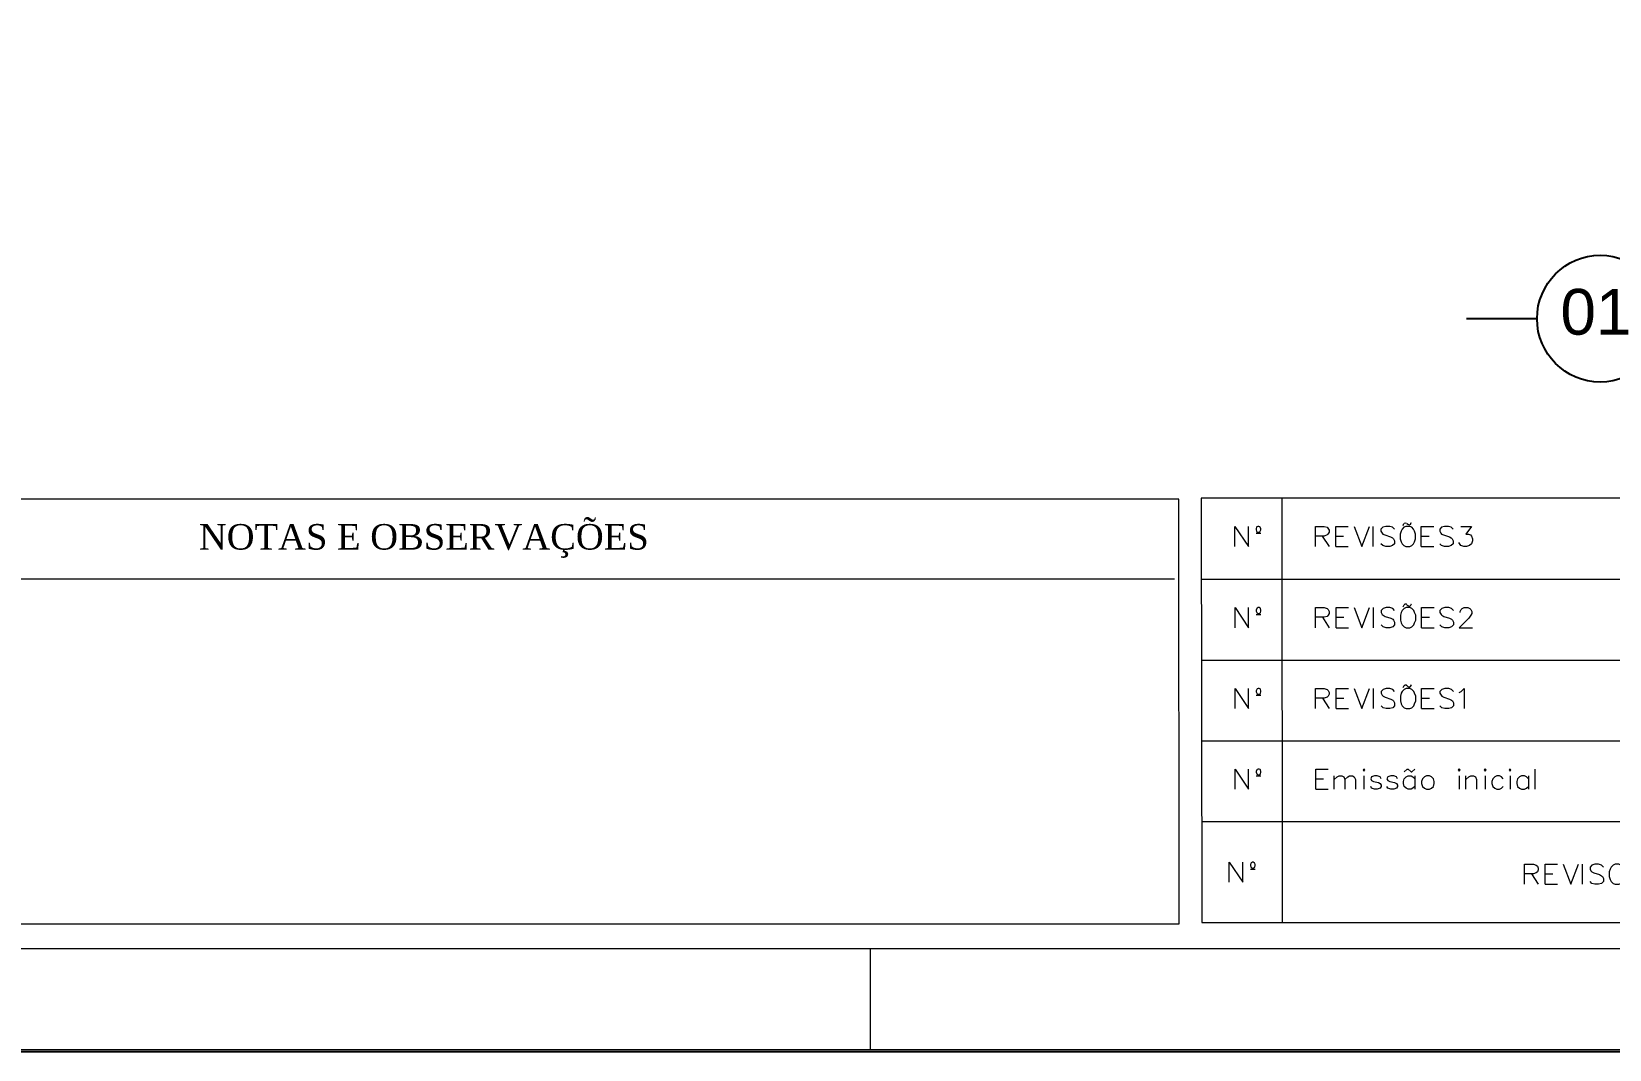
# Model space of a CAD drawing. Header units: millimetres. Extents: x 2928 to 3112, y 1220 to 1280.
# Drawn here: x 2967.6 to 2983.33, y 1220.29 to 1230.44 of the extents above; entities that cross this region are included whole.
import ezdxf
from ezdxf.xclip import XClip

# ---------------------------------------------------------------- set-up
doc = ezdxf.new("R2010")
doc.units = ezdxf.units.MM
doc.styles.add('Arial$001', font='arial.ttf', dxfattribs={"height": 3.564})
doc.styles.add('Times New Roman$001', font='times.ttf', dxfattribs={"height": 3.179772})

# ---------------------------------------------------------------- blocks, each defined once
blk = doc.blocks.new('MF1454BF0')
at = {"color": 7, "linetype": 'Continuous', "lineweight": 9, "true_color": 0x000007}
blk.add_lwpolyline([(840.46, 593.82), (0.56, 593.82), (0.56, 0.62), (840.46, 0.62)], close=True, dxfattribs=at)
blk.add_lwpolyline([(470.94, 0.62), (470.94, 10.6), (470.94, 10.6)], dxfattribs=at)

msp = doc.modelspace()

# ---------------------------------------------------------------- linework, layer by layer
at = {"color": 7, "linetype": 'Continuous', "lineweight": 9, "true_color": 0x000007}
for points in [[(3012.20566, 1279.08083), (2931.06784, 1279.08083), (2931.06784, 1221.3), (3012.20566, 1221.3)], [(2979.03852, 1225.77673), (2963.93831, 1225.77673), (2963.94164, 1221.54334), (2979.04186, 1221.54334)], [(2994.36208, 1225.78673), (2979.26186, 1225.78673), (2979.26853, 1221.55667), (2994.36874, 1221.55667)], [(2979.8352, 1225.5034), (2979.8252, 1225.5034), (2979.8152, 1225.50006), (2979.81187, 1225.49673), (2979.80853, 1225.48006), (2979.80853, 1225.47006), (2979.81187, 1225.45673), (2979.8152, 1225.45006), (2979.8252, 1225.44673), (2979.8352, 1225.44673), (2979.8452, 1225.45006), (2979.84853, 1225.45673), (2979.8552, 1225.47006), (2979.8552, 1225.48006), (2979.84853, 1225.49673), (2979.8452, 1225.50006)], [(2981.30189, 1225.5034), (2981.28189, 1225.49673), (2981.26522, 1225.47673), (2981.25522, 1225.45673), (2981.24522, 1225.42673), (2981.24522, 1225.38006), (2981.25522, 1225.35006), (2981.26522, 1225.33006), (2981.28189, 1225.31339), (2981.30189, 1225.30339), (2981.34189, 1225.30339), (2981.36189, 1225.31339), (2981.37856, 1225.33006), (2981.38856, 1225.35006), (2981.39856, 1225.38006), (2981.39856, 1225.42673), (2981.38856, 1225.45673), (2981.37856, 1225.47673), (2981.36189, 1225.49673), (2981.34189, 1225.5034)], [(2979.83853, 1224.69672), (2979.82853, 1224.69672), (2979.81853, 1224.69005), (2979.8152, 1224.68672), (2979.80853, 1224.67005), (2979.80853, 1224.66005), (2979.8152, 1224.64672), (2979.81853, 1224.64338), (2979.82853, 1224.63672), (2979.83853, 1224.63672), (2979.84853, 1224.64338), (2979.85187, 1224.64672), (2979.8552, 1224.66005), (2979.8552, 1224.67005), (2979.85187, 1224.68672), (2979.84853, 1224.69005)], [(2981.30522, 1224.69672), (2981.28522, 1224.68672), (2981.26522, 1224.66672), (2981.25522, 1224.64672), (2981.24855, 1224.62005), (2981.24855, 1224.57005), (2981.25522, 1224.54338), (2981.26522, 1224.52338), (2981.28522, 1224.50338), (2981.30522, 1224.49338), (2981.34189, 1224.49338), (2981.36189, 1224.50338), (2981.38189, 1224.52338), (2981.38856, 1224.54338), (2981.40189, 1224.57005), (2981.40189, 1224.62005), (2981.38856, 1224.64672), (2981.38189, 1224.66672), (2981.36189, 1224.68672), (2981.34189, 1224.69672)], [(2979.83853, 1223.89004), (2979.82853, 1223.89004), (2979.81853, 1223.88671), (2979.8152, 1223.88004), (2979.80853, 1223.86671), (2979.80853, 1223.85671), (2979.8152, 1223.84337), (2979.81853, 1223.83671), (2979.82853, 1223.83337), (2979.83853, 1223.83337), (2979.84853, 1223.83671), (2979.85187, 1223.84337), (2979.8552, 1223.85671), (2979.8552, 1223.86671), (2979.85187, 1223.88004), (2979.84853, 1223.88671)], [(2981.30522, 1223.89004), (2981.28522, 1223.88004), (2981.26522, 1223.86004), (2981.25522, 1223.84337), (2981.24855, 1223.81337), (2981.24855, 1223.7667), (2981.25522, 1223.7367), (2981.26522, 1223.7167), (2981.28522, 1223.6967), (2981.30522, 1223.69004), (2981.34189, 1223.69004), (2981.36189, 1223.6967), (2981.38189, 1223.7167), (2981.38856, 1223.7367), (2981.40189, 1223.7667), (2981.40189, 1223.81337), (2981.38856, 1223.84337), (2981.38189, 1223.86004), (2981.36189, 1223.88004), (2981.34189, 1223.89004)], [(2979.83853, 1223.08669), (2979.82853, 1223.08669), (2979.81853, 1223.08336), (2979.8152, 1223.08003), (2979.80853, 1223.06336), (2979.80853, 1223.05669), (2979.8152, 1223.04003), (2979.81853, 1223.03669), (2979.82853, 1223.03003), (2979.83853, 1223.03003), (2979.84853, 1223.03669), (2979.85187, 1223.04003), (2979.8552, 1223.05669), (2979.8552, 1223.06336), (2979.85187, 1223.08003), (2979.84853, 1223.08336)], [(2980.87522, 1223.08003), (2980.88188, 1223.06669), (2980.89188, 1223.08003), (2980.88188, 1223.08669)], [(2981.50856, 1223.02003), (2981.48856, 1223.01003), (2981.46856, 1222.99003), (2981.45856, 1222.96336), (2981.45856, 1222.94336), (2981.46856, 1222.91336), (2981.48856, 1222.89669), (2981.50856, 1222.88669), (2981.53523, 1222.88669), (2981.55523, 1222.89669), (2981.57523, 1222.91336), (2981.58189, 1222.94336), (2981.58189, 1222.96336), (2981.57523, 1222.99003), (2981.55523, 1223.01003), (2981.53523, 1223.02003)], [(2981.8219, 1223.08003), (2981.8319, 1223.06669), (2981.8419, 1223.08003), (2981.8319, 1223.08669)], [(2982.0819, 1223.08003), (2982.0919, 1223.06669), (2982.1019, 1223.08003), (2982.0919, 1223.08669)], [(2982.3319, 1223.08003), (2982.3419, 1223.06669), (2982.34857, 1223.08003), (2982.3419, 1223.08669)], [(2979.77853, 1222.16001), (2979.77187, 1222.16001), (2979.76187, 1222.15335), (2979.7552, 1222.15001), (2979.75187, 1222.13668), (2979.75187, 1222.12668), (2979.7552, 1222.11001), (2979.76187, 1222.10668), (2979.77187, 1222.10001), (2979.77853, 1222.10001), (2979.78853, 1222.10668), (2979.7952, 1222.11001), (2979.79853, 1222.12668), (2979.79853, 1222.13668), (2979.7952, 1222.15001), (2979.78853, 1222.15335)], [(2983.38858, 1222.14001), (2983.36858, 1222.13001), (2983.34858, 1222.11001), (2983.33858, 1222.09001), (2983.32858, 1222.06335), (2983.32858, 1222.01668), (2983.33858, 1221.98668), (2983.34858, 1221.96668), (2983.36858, 1221.94668), (2983.38858, 1221.94001), (2983.42525, 1221.94001), (2983.44525, 1221.94668), (2983.46525, 1221.96668), (2983.47192, 1221.98668), (2983.48192, 1222.01668), (2983.48192, 1222.06335), (2983.47192, 1222.09001), (2983.46525, 1222.11001), (2983.44525, 1222.13001), (2983.42525, 1222.14001)]]:
    msp.add_lwpolyline(points, close=True, dxfattribs=at)
at = {"color": 7, "linetype": 'Continuous', "lineweight": -2, "true_color": 0x000007}
msp.add_lwpolyline([(2981.90523, 1227.57509), (2982.60691, 1227.57509), (2982.60691, 1227.57509)], dxfattribs=at)
at = {"color": 7, "linetype": 'Continuous', "lineweight": 9, "true_color": 0x000007}
for points in [[(2980.07187, 1221.55667), (2980.06854, 1225.78673), (2980.06854, 1225.78673)], [(2981.27522, 1225.5134), (2981.28189, 1225.5334), (2981.28189, 1225.5334)], [(2981.31189, 1225.5334), (2981.31856, 1225.5234), (2981.31856, 1225.5234)], [(2981.34856, 1225.5234), (2981.35522, 1225.5434), (2981.35522, 1225.5434)], [(2979.5952, 1225.30339), (2979.5952, 1225.5034), (2979.73187, 1225.30339), (2979.73187, 1225.5034)], [(2979.80853, 1225.43673), (2979.8552, 1225.43673), (2979.8552, 1225.43673)], [(2980.40188, 1225.30339), (2980.40188, 1225.5034), (2980.48854, 1225.5034), (2980.51854, 1225.49673), (2980.52521, 1225.48673), (2980.53521, 1225.46673), (2980.53521, 1225.44673), (2980.52521, 1225.42673), (2980.51854, 1225.42006), (2980.48854, 1225.40673), (2980.40188, 1225.40673)], [(2980.46854, 1225.40673), (2980.53521, 1225.30339), (2980.53521, 1225.30339)], [(2980.60188, 1225.30339), (2980.60188, 1225.5034), (2980.72521, 1225.5034)], [(2980.60188, 1225.40673), (2980.67855, 1225.40673), (2980.67855, 1225.40673)], [(2980.78521, 1225.5034), (2980.86188, 1225.30339), (2980.93855, 1225.5034)], [(2980.97522, 1225.30339), (2980.97522, 1225.5034), (2980.97522, 1225.5034)], [(2981.18855, 1225.47673), (2981.16855, 1225.49673), (2981.14189, 1225.5034), (2981.10189, 1225.5034), (2981.07189, 1225.49673), (2981.05188, 1225.47673), (2981.05188, 1225.45673), (2981.06522, 1225.43673), (2981.07189, 1225.42673), (2981.09189, 1225.42006), (2981.14855, 1225.40006), (2981.16855, 1225.39006), (2981.17855, 1225.38006), (2981.18855, 1225.36006), (2981.18855, 1225.33006), (2981.16855, 1225.31339), (2981.14189, 1225.30339), (2981.10189, 1225.30339), (2981.07189, 1225.31339), (2981.05188, 1225.33006)], [(2981.45522, 1225.30339), (2981.45522, 1225.5034), (2981.57856, 1225.5034)], [(2981.45522, 1225.40673), (2981.53189, 1225.40673), (2981.53189, 1225.40673)], [(2981.7719, 1225.47673), (2981.75189, 1225.49673), (2981.72523, 1225.5034), (2981.68523, 1225.5034), (2981.65523, 1225.49673), (2981.63856, 1225.47673), (2981.63856, 1225.45673), (2981.64856, 1225.43673), (2981.65523, 1225.42673), (2981.67523, 1225.42006), (2981.73523, 1225.40006), (2981.75189, 1225.39006), (2981.7619, 1225.38006), (2981.7719, 1225.36006), (2981.7719, 1225.33006), (2981.75189, 1225.31339), (2981.72523, 1225.30339), (2981.68523, 1225.30339), (2981.65523, 1225.31339), (2981.63856, 1225.33006)], [(2981.84856, 1225.5034), (2981.95523, 1225.5034), (2981.89856, 1225.42673), (2981.92523, 1225.42673), (2981.94523, 1225.42006), (2981.95523, 1225.40673), (2981.96523, 1225.38006), (2981.96523, 1225.36006), (2981.95523, 1225.33006), (2981.93523, 1225.31339), (2981.90523, 1225.30339), (2981.87856, 1225.30339), (2981.84856, 1225.31339), (2981.8419, 1225.32339), (2981.82856, 1225.34339)], [(2980.60188, 1225.30339), (2980.72521, 1225.30339), (2980.72521, 1225.30339)], [(2981.45522, 1225.30339), (2981.57856, 1225.30339), (2981.57856, 1225.30339)], [(2978.99519, 1224.98006), (2963.89497, 1224.98006), (2963.89497, 1224.98006)], [(2979.26519, 1224.98006), (2994.36541, 1224.98006), (2994.36541, 1224.98006)], [(2979.26519, 1224.98006), (2994.36541, 1224.98006), (2994.36541, 1224.98006)], [(2979.59853, 1224.49338), (2979.59853, 1224.69672), (2979.73187, 1224.49338), (2979.73187, 1224.69672)], [(2979.80853, 1224.62672), (2979.8552, 1224.62672), (2979.8552, 1224.62672)], [(2980.40188, 1224.49338), (2980.40188, 1224.69672), (2980.48854, 1224.69672), (2980.51854, 1224.68672), (2980.52854, 1224.67672), (2980.53521, 1224.65672), (2980.53521, 1224.63672), (2980.52854, 1224.62005), (2980.51854, 1224.60672), (2980.48854, 1224.60005), (2980.40188, 1224.60005)], [(2980.47188, 1224.60005), (2980.53521, 1224.49338), (2980.53521, 1224.49338)], [(2980.60521, 1224.49338), (2980.60521, 1224.69672), (2980.72855, 1224.69672)], [(2980.60521, 1224.60005), (2980.68188, 1224.60005), (2980.68188, 1224.60005)], [(2980.78521, 1224.69672), (2980.86188, 1224.49338), (2980.93855, 1224.69672)], [(2980.97855, 1224.49338), (2980.97855, 1224.69672), (2980.97855, 1224.69672)], [(2981.18855, 1224.66672), (2981.17189, 1224.68672), (2981.14189, 1224.69672), (2981.10522, 1224.69672), (2981.07522, 1224.68672), (2981.05522, 1224.66672), (2981.05522, 1224.64672), (2981.06522, 1224.62672), (2981.07522, 1224.62005), (2981.09522, 1224.60672), (2981.15189, 1224.59005), (2981.17189, 1224.58005), (2981.17855, 1224.57005), (2981.18855, 1224.55005), (2981.18855, 1224.52338), (2981.17189, 1224.50338), (2981.14189, 1224.49338), (2981.10522, 1224.49338), (2981.07522, 1224.50338), (2981.05522, 1224.52338)], [(2981.27522, 1224.70338), (2981.28522, 1224.72338), (2981.28522, 1224.72338)], [(2981.31189, 1224.72338), (2981.32189, 1224.71338), (2981.32189, 1224.71338)], [(2981.34856, 1224.71338), (2981.35856, 1224.73339), (2981.35856, 1224.73339)], [(2981.45856, 1224.49338), (2981.45856, 1224.69672), (2981.58189, 1224.69672)], [(2981.45856, 1224.60005), (2981.53523, 1224.60005), (2981.53523, 1224.60005)], [(2981.77523, 1224.66672), (2981.75523, 1224.68672), (2981.72856, 1224.69672), (2981.68856, 1224.69672), (2981.65856, 1224.68672), (2981.63856, 1224.66672), (2981.63856, 1224.64672), (2981.65189, 1224.62672), (2981.65856, 1224.62005), (2981.67856, 1224.60672), (2981.73523, 1224.59005), (2981.75523, 1224.58005), (2981.76523, 1224.57005), (2981.77523, 1224.55005), (2981.77523, 1224.52338), (2981.75523, 1224.50338), (2981.72856, 1224.49338), (2981.68856, 1224.49338), (2981.65856, 1224.50338), (2981.63856, 1224.52338)], [(2981.8419, 1224.64672), (2981.8419, 1224.65672), (2981.8519, 1224.67672), (2981.8619, 1224.68672), (2981.8819, 1224.69672), (2981.91856, 1224.69672), (2981.93856, 1224.68672), (2981.94856, 1224.67672), (2981.95856, 1224.65672), (2981.95856, 1224.63672), (2981.94856, 1224.62005), (2981.92856, 1224.59005), (2981.8319, 1224.49338), (2981.96523, 1224.49338)], [(2980.60521, 1224.49338), (2980.72855, 1224.49338), (2980.72855, 1224.49338)], [(2981.45856, 1224.49338), (2981.58189, 1224.49338), (2981.58189, 1224.49338)], [(2979.26853, 1224.17338), (2994.36874, 1224.17338), (2994.36874, 1224.17338)], [(2979.59853, 1223.69004), (2979.59853, 1223.89004), (2979.73187, 1223.69004), (2979.73187, 1223.89004)], [(2979.80853, 1223.82337), (2979.8552, 1223.82337), (2979.8552, 1223.82337)], [(2980.40188, 1223.69004), (2980.40188, 1223.89004), (2980.48854, 1223.89004), (2980.51854, 1223.88004), (2980.52854, 1223.87004), (2980.53521, 1223.85004), (2980.53521, 1223.83337), (2980.52854, 1223.81337), (2980.51854, 1223.80337), (2980.48854, 1223.79337), (2980.40188, 1223.79337)], [(2980.60521, 1223.69004), (2980.60521, 1223.89004), (2980.72855, 1223.89004)], [(2980.78521, 1223.89004), (2980.86188, 1223.69004), (2980.93855, 1223.89004)], [(2980.97855, 1223.69004), (2980.97855, 1223.89004), (2980.97855, 1223.89004)], [(2981.18855, 1223.86004), (2981.17189, 1223.88004), (2981.14189, 1223.89004), (2981.10522, 1223.89004), (2981.07522, 1223.88004), (2981.05522, 1223.86004), (2981.05522, 1223.84337), (2981.06522, 1223.82337), (2981.07522, 1223.81337), (2981.09522, 1223.80337), (2981.15189, 1223.78337), (2981.17189, 1223.77337), (2981.17855, 1223.7667), (2981.18855, 1223.7467), (2981.18855, 1223.7167), (2981.17189, 1223.6967), (2981.14189, 1223.69004), (2981.10522, 1223.69004), (2981.07522, 1223.6967), (2981.05522, 1223.7167)], [(2981.27522, 1223.90004), (2981.28522, 1223.92004), (2981.28522, 1223.92004)], [(2981.31189, 1223.92004), (2981.32189, 1223.91004), (2981.32189, 1223.91004)], [(2981.34856, 1223.91004), (2981.35856, 1223.92671), (2981.35856, 1223.92671)], [(2981.45856, 1223.69004), (2981.45856, 1223.89004), (2981.58189, 1223.89004)], [(2981.77523, 1223.86004), (2981.75523, 1223.88004), (2981.72856, 1223.89004), (2981.68856, 1223.89004), (2981.65856, 1223.88004), (2981.63856, 1223.86004), (2981.63856, 1223.84337), (2981.65189, 1223.82337), (2981.65856, 1223.81337), (2981.67856, 1223.80337), (2981.73523, 1223.78337), (2981.75523, 1223.77337), (2981.76523, 1223.7667), (2981.77523, 1223.7467), (2981.77523, 1223.7167), (2981.75523, 1223.6967), (2981.72856, 1223.69004), (2981.68856, 1223.69004), (2981.65856, 1223.6967), (2981.63856, 1223.7167)], [(2981.8319, 1223.85004), (2981.8519, 1223.86004), (2981.8819, 1223.89004), (2981.8819, 1223.69004)], [(2980.47188, 1223.79337), (2980.53521, 1223.69004), (2980.53521, 1223.69004)], [(2980.60521, 1223.79337), (2980.68188, 1223.79337), (2980.68188, 1223.79337)], [(2980.60521, 1223.69004), (2980.72855, 1223.69004), (2980.72855, 1223.69004)], [(2981.45856, 1223.79337), (2981.53523, 1223.79337), (2981.53523, 1223.79337)], [(2981.45856, 1223.69004), (2981.58189, 1223.69004), (2981.58189, 1223.69004)], [(2979.26853, 1223.3667), (2994.36874, 1223.3667), (2994.36874, 1223.3667)], [(2979.59853, 1222.88669), (2979.59853, 1223.08669), (2979.73187, 1222.88669), (2979.73187, 1223.08669)], [(2979.80853, 1223.02003), (2979.8552, 1223.02003), (2979.8552, 1223.02003)], [(2980.40521, 1222.88669), (2980.40521, 1223.08669), (2980.52854, 1223.08669)], [(2980.58521, 1222.88669), (2980.58521, 1223.02003), (2980.58521, 1223.02003)], [(2980.58521, 1222.98336), (2980.61521, 1223.01003), (2980.63521, 1223.02003), (2980.66188, 1223.02003), (2980.68188, 1223.01003), (2980.69188, 1222.98336), (2980.69188, 1222.88669)], [(2980.69188, 1222.98336), (2980.72188, 1223.01003), (2980.73855, 1223.02003), (2980.76855, 1223.02003), (2980.78521, 1223.01003), (2980.79855, 1222.98336), (2980.79855, 1222.88669)], [(2980.88188, 1223.02003), (2980.88188, 1222.88669), (2980.88188, 1222.88669)], [(2981.05522, 1222.99003), (2981.04522, 1223.01003), (2981.01522, 1223.02003), (2980.98855, 1223.02003), (2980.95855, 1223.01003), (2980.95188, 1222.99003), (2980.95855, 1222.97336), (2980.97855, 1222.96336), (2981.02855, 1222.95336), (2981.04522, 1222.94336), (2981.05522, 1222.92669), (2981.05522, 1222.91336), (2981.04522, 1222.89669), (2981.01522, 1222.88669), (2980.98855, 1222.88669), (2980.95855, 1222.89669), (2980.95188, 1222.91336)], [(2981.21855, 1222.99003), (2981.20855, 1223.01003), (2981.18189, 1223.02003), (2981.15189, 1223.02003), (2981.12189, 1223.01003), (2981.11189, 1222.99003), (2981.12189, 1222.97336), (2981.14189, 1222.96336), (2981.18855, 1222.95336), (2981.20855, 1222.94336), (2981.21855, 1222.92669), (2981.21855, 1222.91336), (2981.20855, 1222.89669), (2981.18189, 1222.88669), (2981.15189, 1222.88669), (2981.12189, 1222.89669), (2981.11189, 1222.91336)], [(2981.39189, 1222.91336), (2981.37189, 1222.89669), (2981.35522, 1222.88669), (2981.32522, 1222.88669), (2981.30522, 1222.89669), (2981.28522, 1222.91336), (2981.27855, 1222.94336), (2981.27855, 1222.96336), (2981.28522, 1222.99003), (2981.30522, 1223.01003), (2981.32522, 1223.02003), (2981.35522, 1223.02003), (2981.37189, 1223.01003), (2981.39189, 1222.99003)], [(2981.28522, 1223.06003), (2981.31522, 1223.08669), (2981.32522, 1223.08669), (2981.35522, 1223.06003), (2981.36189, 1223.06003), (2981.39189, 1223.08669)], [(2981.39189, 1223.02003), (2981.39189, 1222.88669), (2981.39189, 1222.88669)], [(2981.8319, 1223.02003), (2981.8319, 1222.88669), (2981.8319, 1222.88669)], [(2981.89856, 1222.88669), (2981.89856, 1223.02003), (2981.89856, 1223.02003)], [(2981.89856, 1222.98336), (2981.92856, 1223.01003), (2981.94856, 1223.02003), (2981.97523, 1223.02003), (2981.99523, 1223.01003), (2982.00523, 1222.98336), (2982.00523, 1222.88669)], [(2982.0919, 1223.02003), (2982.0919, 1222.88669), (2982.0919, 1222.88669)], [(2982.2719, 1222.99003), (2982.25524, 1223.01003), (2982.23524, 1223.02003), (2982.20857, 1223.02003), (2982.18857, 1223.01003), (2982.16857, 1222.99003), (2982.15857, 1222.96336), (2982.15857, 1222.94336), (2982.16857, 1222.91336), (2982.18857, 1222.89669), (2982.20857, 1222.88669), (2982.23524, 1222.88669), (2982.25524, 1222.89669), (2982.2719, 1222.91336)], [(2982.3419, 1223.02003), (2982.3419, 1222.88669), (2982.3419, 1222.88669)], [(2982.52191, 1222.99003), (2982.50524, 1223.01003), (2982.48524, 1223.02003), (2982.45524, 1223.02003), (2982.43524, 1223.01003), (2982.41524, 1222.99003), (2982.40857, 1222.96336), (2982.40857, 1222.94336), (2982.41524, 1222.91336), (2982.43524, 1222.89669), (2982.45524, 1222.88669), (2982.48524, 1222.88669), (2982.50524, 1222.89669), (2982.52191, 1222.91336)], [(2982.52191, 1223.02003), (2982.52191, 1222.88669), (2982.52191, 1222.88669)], [(2982.58857, 1222.88669), (2982.58857, 1223.08669), (2982.58857, 1223.08669)], [(2980.40521, 1222.99003), (2980.48188, 1222.99003), (2980.48188, 1222.99003)], [(2980.40521, 1222.88669), (2980.52854, 1222.88669), (2980.52854, 1222.88669)], [(2979.26853, 1222.56335), (2994.36874, 1222.56335), (2994.36874, 1222.56335)], [(2979.54186, 1221.96001), (2979.54186, 1222.16001), (2979.6752, 1221.96001), (2979.6752, 1222.16001)], [(2979.75187, 1222.09001), (2979.79853, 1222.09001), (2979.79853, 1222.09001)], [(2982.48524, 1221.94001), (2982.48524, 1222.14001), (2982.57191, 1222.14001), (2982.59857, 1222.13001), (2982.61191, 1222.12001), (2982.61857, 1222.10001), (2982.61857, 1222.08335), (2982.61191, 1222.06335), (2982.59857, 1222.05335), (2982.57191, 1222.04335), (2982.48524, 1222.04335)], [(2982.68857, 1221.94001), (2982.68857, 1222.14001), (2982.81191, 1222.14001)], [(2982.86858, 1222.14001), (2982.94525, 1221.94001), (2983.02191, 1222.14001)], [(2983.06191, 1221.94001), (2983.06191, 1222.14001), (2983.06191, 1222.14001)], [(2983.27192, 1222.11001), (2983.25192, 1222.13001), (2983.22192, 1222.14001), (2983.18525, 1222.14001), (2983.15525, 1222.13001), (2983.13858, 1222.11001), (2983.13858, 1222.09001), (2983.14525, 1222.07335), (2983.15525, 1222.06335), (2983.17525, 1222.05335), (2983.23192, 1222.03668), (2983.25192, 1222.02335), (2983.26192, 1222.01668), (2983.27192, 1221.99668), (2983.27192, 1221.96668), (2983.25192, 1221.94668), (2983.22192, 1221.94001), (2983.18525, 1221.94001), (2983.15525, 1221.94668), (2983.13858, 1221.96668)], [(2982.55191, 1222.04335), (2982.61857, 1221.94001), (2982.61857, 1221.94001)], [(2982.68857, 1222.04335), (2982.76524, 1222.04335), (2982.76524, 1222.04335)], [(2982.68857, 1221.94001), (2982.81191, 1221.94001), (2982.81191, 1221.94001)]]:
    msp.add_lwpolyline(points, dxfattribs=at)
at = {"color": 7, "linetype": 'Continuous', "lineweight": -2, "true_color": 0x000007}
msp.add_open_spline([(2983.86859, 1227.57343), (2983.86859, 1227.92343), (2983.58525, 1228.20677), (2983.23858, 1228.20677), (2983.23858, 1228.20677), (2982.89191, 1228.20677), (2982.60857, 1227.92343), (2982.60857, 1227.57343), (2982.60857, 1227.57343), (2982.60857, 1227.22675), (2982.89191, 1226.94342), (2983.23858, 1226.94342), (2983.23858, 1226.94342), (2983.58525, 1226.94342), (2983.86859, 1227.22675), (2983.86859, 1227.57343)], degree=3, knots=[0, 0, 0, 0, 0.0625, 0.0625, 0.0625, 0.06250001, 0.125, 0.125, 0.125, 0.12500001, 0.1875, 0.1875, 0.1875, 0.18750001, 1, 1, 1, 1], dxfattribs=at)
at = {"color": 7, "linetype": 'Continuous', "lineweight": 9, "true_color": 0x000007}
for points in [[(2981.30856, 1225.5334), (2981.30189, 1225.54006), (2981.29189, 1225.54006), (2981.28522, 1225.5334)], [(2981.32189, 1225.52673), (2981.32856, 1225.52006), (2981.34189, 1225.52006), (2981.34856, 1225.52673)], [(2981.31189, 1224.72338), (2981.30522, 1224.73339), (2981.29522, 1224.73339), (2981.28522, 1224.72338)], [(2981.32189, 1224.71672), (2981.32856, 1224.71005), (2981.34189, 1224.71005), (2981.34856, 1224.71672)], [(2981.31189, 1223.91671), (2981.30522, 1223.92671), (2981.29522, 1223.92671), (2981.28522, 1223.91671)], [(2981.32189, 1223.91004), (2981.32856, 1223.90337), (2981.34189, 1223.90337), (2981.34856, 1223.91004)]]:
    msp.add_open_spline(points, degree=3, dxfattribs=at)

# ---------------------------------------------------------------- block references
at = {"color": 7, "true_color": 0xffffff}
ref = msp.add_blockref('MF1454BF0', (2928.49447, 1220.2311), dxfattribs=dict(at, xscale=0.100799677, yscale=0.100799677, zscale=0.100799677))
XClip(ref).set_block_clipping_path([(0, 0.4188235294), (841.02, 594.08)])

# ---------------------------------------------------------------- texts
at = {"color": 7, "true_color": 0x000007}
for s, height, style, p in [('01', 0.455639, 'Arial$001', (2982.84191, 1227.41549)), ('NOTAS E OBSERVAÇÕES', 0.254418, 'Times New Roman$001', (2969.27172, 1225.27382))]:
    msp.add_text(s, height=height, dxfattribs=dict(at, style=style)).set_placement(p)

doc.saveas('drawing.dxf')
